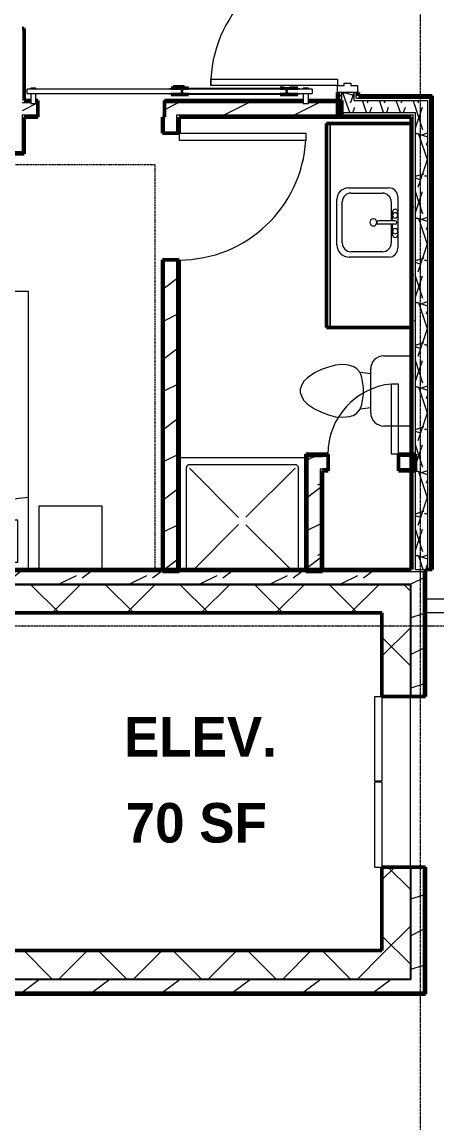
# Model space of a CAD drawing. Extents: x -4294 to -464, y 9706 to 12475.
# Drawn here: x -3594.6 to -3476.6, y 11394.2 to 11707 of the extents above; entities that cross this region are included whole.
import ezdxf

# ---------------------------------------------------------------- set-up
doc = ezdxf.new("R2010")
doc.units = 0
doc.linetypes.add('Dash', pattern=[0.25, 0.125, -0.125])
doc.linetypes.add('Grid Line 1_2_', pattern=[0.875, 0.5, -0.125, 0.125, -0.125])
for name, color, linetype, lineweight in [('0-1', 7, 'Continuous', 5), ('0-2', 50, 'Continuous', 13), ('A-AREA-IDEN', 2, 'Continuous', 9), ('A-DOOR', 31, 'Continuous', 13), ('A-DOOR-1', 7, 'Continuous', 9), ('A-DOOR-2', 90, 'Continuous', 20), ('A-DOOR-3', 50, 'Continuous', 13), ('A-DOOR-4', 250, 'Continuous', 50), ('A-DOOR-5', 31, 'Continuous', 20), ('A-DOOR-6', 31, 'Continuous', 9), ('A-DOOR-FRAM', 31, 'Continuous', 20), ('A-FLOR-2', 50, 'Continuous', 13), ('A-WALL', 113, 'Continuous', 13), ('A-WALL-2', 250, 'Continuous', 50), ('A-WALL-3', 50, 'Continuous', 13), ('A-WALL-4', 113, 'Continuous', 50), ('A-WALL-PATT-1', 7, 'Continuous', 9), ('A-WALL-PATT-2', 8, 'Continuous', 9), ('A-WALL-PATT-5', 111, 'Continuous', 9), ('I-FURN-1', 7, 'Continuous', 9), ('I-FURN-HDLN-1', 7, 'Dash', 9), ('I-WALL-1', 2, 'Continuous', 50), ('P-SANR-FIXT-1', 7, 'Continuous', 9), ('Q-CASE-1', 250, 'Continuous', 50), ('Q-CASE-2', 7, 'Continuous', 9), ('Q-SPCQ', 91, 'Continuous', 9), ('S-GRID-1', 1, 'Grid Line 1_2_', 9)]:
    doc.layers.add(name, color=color, linetype=linetype, lineweight=lineweight)
doc.styles.add('Century Gothic_B', font='Gothicb.ttf', dxfattribs={"height": 11.25})
doc.dimstyles.new('OD__1__Tol__', dxfattribs={"dimscale": 12, "dimtxt": 11.746893, "dimasz": 1.25, "dimexe": 0.9375, "dimexo": 0.625, "dimgap": 0.15625, "dimtad": 1, "dimdec": 0, "dimzin": 3, "dimdsep": 46, "dimlunit": 4, "dimtxsty": 'Century Gothic_B', "dimblk1": 'OBLIQUE', "dimblk2": 'OBLIQUE', "dimsah": 1, "dimcen": 0.09, "dimdle": 0.9375, "dimazin": 0, "dimtfac": 1, "dimtdec": 4, "dimtix": 1, "dimtmove": 0, "dimatfit": 3, "dimfxl": 1, "dimtvp": 1, "dimtfill": 1, "dimfrac": 2, "dimtolj": 1, "dimtzin": 0, "dimarcsym": 2})
pattern_1 = [(0, (0, 0), (38.4, 9.6), [1.584, -27.216, 1.584, -27.216, -153.6]), (0, (0, 0), (38.4, 9.6), [-57.6, 1.584, -56.016, 1.584, -27.216, -67.2]), (0, (0, 0), (38.4, 9.6), [-144, 1.584, -17.616, 1.584, -46.416]), (120, (14.4, 4.8), (-27.513844, 28.4553755), [1.584, -27.216, 1.584, -27.216, -153.6]), (120, (14.4, 4.8), (-27.513844, 28.4553755), [-57.6, 1.584, -56.016, 1.584, -27.216, -67.2]), (120, (14.4, 4.8), (-27.513844, 28.4553755), [-144, 1.584, -17.616, 1.584, -46.416]), (240, (19.2, 24), (-10.886156, -38.0553755), [1.584, -27.216, 1.584, -27.216, -153.6]), (240, (19.2, 24), (-10.886156, -38.0553755), [-57.6, 1.584, -56.016, 1.584, -27.216, -67.2]), (240, (19.2, 24), (-10.886156, -38.0553755), [-144, 1.584, -17.616, 1.584, -46.416])]
pattern_2 = [(216.87, (7.997, 19.992), (59.9755286, 39.9843071), [9.996, -89.964]), (206.565, (19.992, 13.994), (-19.991807, -19.992219), [22.352, -22.352]), (198.435, (19.992, 3.998), (-39.983821, -19.991955), [12.644, -50.576])]
pattern_3 = [(161.57, (0.6, 0.6), (-4.80033747, -0.00041462), [0, -34.152, 3.792, 0]), (18.43, (-0.6, 0.6), (-4.80033747, 0.00041462), [0, -34.152, 3.792, 0]), (108.43, (0.6, 0.6), (2.39913218, -12.00105099), [11.382, -26.562]), (71.57, (-0.6, 0.6), (2.39913218, 12.00105099), [11.382, -26.562])]
pattern_4 = [(45, (0, 0), (-10.606602, 10.606602), []), (135, (0, 0), (-10.606602, -10.606602), [])]

# ---------------------------------------------------------------- blocks, each defined once
blk = doc.blocks.new('M_Sink Vanity-Square - 500 x 440mm-1372835-FLOOR PLAN - 2ND FLOOR')
at = {"layer": 'P-SANR-FIXT-1'}
for p, q in [((-5.72, 10.23), (7.14, 10.23)), ((-5.72, 10.23), (7.14, 10.23)), ((-9.22, -4.59), (-9.22, 6.73)), ((-9.22, -4.59), (-9.22, 6.73)), ((-5.22, 8.73), (6.46, 8.73)), ((10.46, 6.91), (10.46, -4.59)), ((10.46, 6.91), (10.46, -4.59)), ((-7.72, -2.72), (-7.72, 6.23)), ((8.96, 6.23), (8.96, -2.72)), ((0.12, -6.33), (0.12, -1.59)), ((1.12, -6.33), (1.12, -1.59)), ((0.12, -5.22), (-5.22, -5.22)), ((-2.88, -5.59), (0.12, -5.59)), ((6.46, -5.22), (1.12, -5.22)), ((1.12, -5.59), (3.62, -5.59)), ((7.96, -7.09), (-6.72, -7.09)), ((7.96, -7.09), (-6.72, -7.09)), ((3.62, -7.09), (-2.88, -7.09))]:
    blk.add_line(p, q, dxfattribs=at)
for centre, radius, start, end in [((-5.72, 6.73), 3.5, 90, 180), ((-5.72, 6.73), 3.5, 90, 180), ((7.14, 6.91), 3.32, 0, 90), ((7.14, 6.91), 3.32, 360, 90), ((-5.22, 6.23), 2.5, 90, 180), ((6.46, 6.23), 2.5, 360, 90), ((0.62, -0.13), 1, 360, 180), ((-5.22, -2.72), 2.5, 180, 270), ((0.62, -0.13), 1, 180, 0), ((0.62, -1.59), 0.5, 360, 180), ((6.46, -2.72), 2.5, 270, 360), ((-6.72, -4.59), 2.5, 180, 270), ((-6.72, -4.59), 2.5, 180, 270), ((-2.88, -6.34), 0.75, 90, 270), ((-1.88, -6.34), 0.75, 360, 180), ((2.62, -6.34), 0.75, 0, 180), ((3.62, -6.34), 0.75, 270, 90), ((7.96, -4.59), 2.5, 270, 0), ((7.96, -4.59), 2.5, 270, 0), ((-1.88, -6.34), 0.75, 180, 0), ((0.62, -6.33), 0.5, 180, 0), ((2.62, -6.34), 0.75, 180, 0)]:
    blk.add_arc(centre, radius, start, end, dxfattribs=at)
blk = doc.blocks.new('Toilet-Domestic-3D - Toilet-Domestic-3D-1352612-FLOOR PLAN - 2ND FLOOR')
at = {"layer": 'P-SANR-FIXT-1'}
for p, q in [((-9.98, 11.75), (-9.98, 19.48)), ((9.98, 19.48), (9.98, 11.75)), ((6.25, 8.02), (-6.25, 8.02)), ((-4.86, 8.02), (-5.21, 5)), ((4.86, 8.02), (5.21, 5)), ((-6.4, 4), (-6.97, 3)), ((-5.21, 5), (-6.4, 4)), ((-3.84, 5.5), (-5.21, 5)), ((-1, 6), (-3.84, 5.5)), ((1, 6), (-1, 6)), ((3.84, 5.5), (1, 6)), ((5.21, 5), (3.84, 5.5)), ((6.4, 4), (5.21, 5)), ((6.97, 3), (6.4, 4)), ((-7.41, 1), (-7.5, 0)), ((-7.24, 2), (-7.41, 1)), ((-6.97, 3), (-7.24, 2)), ((7.24, 2), (6.97, 3)), ((7.41, 1), (7.24, 2)), ((7.5, 0), (7.41, 1)), ((-7.5, 0), (-7.33, -1.99)), ((-7.33, -1.99), (-6.79, -4)), ((6.79, -4), (7.33, -1.99)), ((7.33, -1.99), (7.5, 0)), ((-6.79, -4), (-6.06, -6)), ((-6.06, -6), (-5.13, -8)), ((5.13, -8), (6.06, -6)), ((6.06, -6), (6.79, -4)), ((-5.13, -8), (-3.74, -10)), ((3.74, -10), (5.13, -8)), ((-3.74, -10), (-2.74, -11)), ((-2.74, -11), (-1.87, -11.5)), ((-1.87, -11.5), (-0.5, -12)), ((-0.5, -12), (0.5, -12)), ((0.5, -12), (1.87, -11.5)), ((1.87, -11.5), (2.74, -11)), ((2.74, -11), (3.74, -10))]:
    blk.add_line(p, q, dxfattribs=at)
for centre, start, end in [((-6.25, 11.75), 180, 270), ((6.25, 11.75), 270, 360)]:
    blk.add_arc(centre, 3.73, start, end, dxfattribs=at)
blk = doc.blocks.new('OD_CW_Base Cabinet - OD_CW_Base Cabinet-1870209-FLOOR PLAN - 2ND FLOOR')
at = {"layer": 'Q-CASE-1'}
for p, q in [((0.74, 24), (0.74, 0)), ((58.74, 0), (58.74, 24)), ((0.74, 0), (58.74, 0))]:
    blk.add_line(p, q, dxfattribs=at)
at = {"layer": 'Q-CASE-2'}
for p, q in [((0.74, 1), (0.74, 24)), ((58.74, 24), (58.74, 1)), ((0.74, 0), (0.74, 1)), ((0.74, 1), (58.74, 1)), ((58.74, 1), (0.74, 1)), ((58.74, 0), (0.74, 0)), ((58.74, 1), (58.74, 0))]:
    blk.add_line(p, q, dxfattribs=at)
blk = doc.blocks.new('Shower Base-3D - 36_ x 36_-V16-FLOOR PLAN - 2ND FLOOR')
at = {"layer": 'P-SANR-FIXT-1'}
for p, q in [((-18, 18), (18, 18)), ((15, 16), (-15, 16)), ((-16, 15), (-16, -13.78)), ((-1.13, 0.98), (-15, 15)), ((1.01, 1.11), (15, 15)), ((16, -13.78), (16, 15)), ((-1.12, -1), (-13.78, -13.78)), ((0.97, -1.14), (13.76, -13.78))]:
    blk.add_line(p, q, dxfattribs=at)
for centre, start, end in [((-15, 15), 90, 180), ((15, 15), 360, 90)]:
    blk.add_arc(centre, 1, start, end, dxfattribs=at)
blk = doc.blocks.new('Single-Flush - CLOSET-1720159-FLOOR PLAN - 2ND FLOOR')
at = {"layer": 'A-DOOR-1'}
blk.add_arc((10, 2.37), 20.07, 95.7201, 180, dxfattribs=at)
at = {"layer": 'A-DOOR-2'}
for p, q in [((8, 2.37), (8, 22.34)), ((10, 22.34), (8, 22.34)), ((10, 2.37), (10, 22.34)), ((10, 2.37), (8, 2.37))]:
    blk.add_line(p, q, dxfattribs=at)
blk = doc.blocks.new('Single-Flush - 36_ x 84_-1372824-FLOOR PLAN - 2ND FLOOR')
at = {"layer": 'A-DOOR-1'}
blk.add_arc((18, -2.38), 36.07, 180, 266.8211, dxfattribs=at)
at = {"layer": 'A-DOOR-2'}
for p, q in [((16, -2.38), (16, -38.39)), ((18, -2.38), (16, -2.38)), ((18, -2.38), (18, -38.39)), ((18, -38.39), (16, -38.39))]:
    blk.add_line(p, q, dxfattribs=at)
blk = doc.blocks.new('Interior_barn_door_18732 - Interior_barn_door_18732-1655839-FLOOR PLAN - 2ND FLOOR')
at = {"layer": 'A-DOOR-1'}
for p, q in [((-23.69, -6), (-23.69, -6.07)), ((-23.44, -6.07), (-23.69, -6.07)), ((-23.69, -6.07), (-23.62, -6.07)), ((-22.69, -6.07), (-23.44, -6.07)), ((-23.32, -6.07), (-23.32, -6.32)), ((-23.32, -6.07), (-23.32, -6.32)), ((-22.82, -6.32), (-22.82, -6.07)), ((-22.82, -6.32), (-22.82, -6.07)), ((-22.44, -6.07), (-22.69, -6.07)), ((-22.51, -6.07), (-22.44, -6.07)), ((-22.44, -6.07), (-22.44, -6)), ((-23.63, -6.32), (-23.63, -6.57)), ((-23.59, -6.32), (-23.59, -6.57)), ((-23.56, -6.32), (-22.49, -6.32)), ((-22.49, -6.57), (-23.56, -6.57)), ((-22.49, -6.32), (-22.49, -6.57)), ((-20.62, -6.57), (-20.62, -6.32))]:
    blk.add_line(p, q, dxfattribs=at)
for points in [[(-23.63, -6.32), (-23.62, -6.32), (-23.6, -6.32), (-23.58, -6.32)], [(-23.58, -6.57), (-23.6, -6.57), (-23.62, -6.57), (-23.63, -6.57)]]:
    blk.add_open_spline(points, degree=3, dxfattribs=at)
for points, knots in [([(-22.49, -6.32), (-22.05, -6.32), (-21.63, -6.32), (-21.29, -6.32), (-20.97, -6.32), (-20.65, -6.32), (-20.61, -6.32), (-20.63, -6.32), (-20.63, -6.32)], [-0.722227, -0.722227, -0.722227, -0.722227, -0.6854273, -0.6485379, -0.6054888, -0.5563887, -0.4969616, -0.4885654, -0.4885654, -0.4885654, -0.4885654]), ([(-20.63, -6.57), (-20.63, -6.57), (-20.61, -6.57), (-20.65, -6.57), (-20.97, -6.57), (-21.29, -6.57), (-21.63, -6.57), (-22.05, -6.57), (-22.49, -6.57)], [0.4885654, 0.4885654, 0.4885654, 0.4885654, 0.4969616, 0.5563887, 0.6054888, 0.6485379, 0.6854273, 0.722227, 0.722227, 0.722227, 0.722227])]:
    blk.add_open_spline(points, degree=3, knots=knots, dxfattribs=at)
at = {"layer": 'A-DOOR-3'}
for p, q in [((-57.5, -1.47), (-59, -1.47)), ((-59, -1.47), (-59, -4.32)), ((-57.5, -4.32), (-57.5, -1.47)), ((20, -1.47), (18.5, -1.47)), ((18.5, -1.47), (18.5, -4.32)), ((20, -4.32), (20, -1.47)), ((-53.24, -4.32), (-60, -4.32)), ((-60, -4.95), (-60, -4.32)), ((-60, -5.57), (-60, -4.95)), ((-60, -5.57), (-53.23, -5.57)), ((-59, -5.57), (-59, -5.85)), ((-59, -5.85), (-57.5, -5.85)), ((-57.5, -5.85), (-57.5, -5.57)), ((-53.56, -5.67), (-53.56, -6)), ((-52.06, -5.67), (-53.56, -5.67)), ((-52.06, -6), (-53.56, -6)), ((-53.29, -4.23), (-52.82, -4.98)), ((-53.29, -4.23), (-52.79, -4.23)), ((-52.82, -4.92), (-53.29, -5.67)), ((-52.79, -4.23), (-52.29, -4.23)), ((-52.76, -4.98), (-52.29, -4.23)), ((-52.29, -5.67), (-52.76, -4.92)), ((-23.44, -4.32), (-52.35, -4.32)), ((-52.35, -5.57), (-23.44, -5.57)), ((-52.06, -6), (-52.06, -5.67)), ((-50.9, -4.07), (-24.9, -4.07)), ((-24.9, -5.82), (-50.9, -5.82)), ((-23.73, -6), (-23.73, -5.67)), ((-22.23, -5.67), (-23.73, -5.67)), ((-22.23, -6), (-23.73, -6)), ((-23.5, -4.23), (-23.03, -4.98)), ((-23.5, -4.23), (-23, -4.23)), ((-23.03, -4.92), (-23.5, -5.67)), ((-23, -4.23), (-22.5, -4.23)), ((-22.97, -4.98), (-22.5, -4.23)), ((-22.5, -5.67), (-22.97, -4.92)), ((21, -4.32), (-22.56, -4.32)), ((-22.56, -5.57), (21, -5.57)), ((-22.23, -5.67), (-22.23, -6)), ((18.5, -5.57), (18.5, -5.85)), ((18.5, -5.85), (20, -5.85)), ((20, -5.85), (20, -5.57)), ((21, -4.32), (21, -4.95)), ((21, -4.95), (21, -5.57))]:
    blk.add_line(p, q, dxfattribs=at)
at = {"layer": 'A-DOOR-4'}
for p, q in [((-50.9, -4.07), (-55.9, -4.07)), ((-55.9, -4.07), (-55.9, -4.32)), ((-55.9, -5.57), (-55.9, -5.82)), ((-55.9, -5.82), (-53.56, -5.82)), ((-52.06, -5.82), (-50.9, -5.82)), ((-50.9, -4.33), (-50.9, -4.07)), ((-50.9, -5.82), (-50.9, -5.57)), ((-19.9, -4.07), (-24.9, -4.07)), ((-24.9, -4.07), (-24.9, -4.33)), ((-24.9, -5.57), (-24.9, -5.82)), ((-24.9, -5.82), (-23.73, -5.82)), ((-22.23, -5.82), (-19.9, -5.82)), ((-19.9, -4.34), (-19.9, -4.07)), ((-19.9, -5.82), (-19.9, -5.55))]:
    blk.add_line(p, q, dxfattribs=at)
blk = doc.blocks.new('Bed-Standard - Queen 60_ x 79_-1242961-FLOOR PLAN - 2ND FLOOR')
at = {"layer": 'I-FURN-1'}
for p, q in [((-19.31, 37.7), (-19.31, -41.3)), ((40.69, -41.3), (40.69, 37.7)), ((-16.31, 35.7), (-16.31, 23.7)), ((-16.31, 35.7), (37.69, 35.7)), ((37.69, 35.7), (37.69, 23.7)), ((40.69, 23.7), (-19.31, 17.13)), ((-16.31, 23.7), (37.69, 23.7)), ((-19.31, -41.3), (40.69, -41.3))]:
    blk.add_line(p, q, dxfattribs=at)
at = {"layer": 'I-FURN-HDLN-1'}
for p, q in [((-55.31, 37.7), (-55.31, -77.3)), ((-55.31, -77.3), (64.69, -77.3))]:
    blk.add_line(p, q, dxfattribs=at)
blk = doc.blocks.new('Table-Night Stand - 18_ x 18_ x 24_-V24-FLOOR PLAN - 2ND FLOOR')
at = {"layer": 'I-FURN-1'}
for p, q in [((0.15, 18), (0.15, 0)), ((18.15, 0), (18.15, 18)), ((0.15, 0), (18.15, 0))]:
    blk.add_line(p, q, dxfattribs=at)
blk = doc.blocks.new('CTR - 1st Phase - Unit Layouts_rvt-1-FLOOR PLAN - 2ND FLOOR')
at = {"layer": 'A-WALL-PATT-1'}
h = blk.add_hatch(dxfattribs=at)
h.set_pattern_fill('FP_1', color=256, style=0, pattern_type=2)
h.set_pattern_definition(pattern_1)
h.paths.add_polyline_path([(-3590.1, 11679.99), (-3590.1, 11680.61), (-3593.94, 11680.61), (-3593.94, 11679.99)], flags=0)
h.paths.add_polyline_path([(-3503.67, 11679.99), (-3503.67, 11680.61), (-3550.55, 11680.61), (-3550.55, 11679.99), (-3504.9, 11679.99)], flags=0)
h = blk.add_hatch(dxfattribs=at)
h.set_pattern_fill('FP_1', color=256, style=0, pattern_type=2)
h.set_pattern_definition(pattern_1)
h.paths.add_polyline_path([(-3554.67, 11551.36), (-3554.05, 11551.36), (-3554.05, 11639.41), (-3554.67, 11639.41), (-3554.67, 11551.36)], flags=0)
h.paths.add_polyline_path([(-3554.67, 11675.41), (-3554.05, 11675.41), (-3554.1, 11679.99), (-3554.67, 11679.99), (-3554.67, 11678.32)], flags=0)
h = blk.add_hatch(dxfattribs=at)
h.set_pattern_fill('FP_1', color=256, style=0, pattern_type=2)
h.set_pattern_definition(pattern_1)
h.paths.add_polyline_path([(-3550.55, 11551.36), (-3549.92, 11551.36), (-3549.92, 11639.41), (-3550.55, 11639.41), (-3550.55, 11574.52)], flags=0)
h.paths.add_polyline_path([(-3549.92, 11675.41), (-3549.92, 11679.99), (-3550.55, 11679.99), (-3550.55, 11675.41)], flags=0)
h = blk.add_hatch(dxfattribs=at)
h.set_pattern_fill('FP_1', color=256, style=0, pattern_type=2)
h.set_pattern_definition(pattern_1)
h.paths.add_polyline_path([(-3513.92, 11551.36), (-3513.3, 11551.36), (-3513.3, 11584.12), (-3513.92, 11584.12), (-3513.92, 11574.52)], flags=0)
at = {"layer": 'A-WALL-PATT-2'}
h = blk.add_hatch(dxfattribs=at)
h.set_pattern_fill('FP_2', color=256, style=0, pattern_type=2)
h.set_pattern_definition(pattern_2)
h.paths.add_polyline_path([(-3592.1, 11680.61), (-3590.1, 11680.61), (-3590.1, 11684.11), (-3590.6, 11684.11), (-3590.6, 11683.84), (-3592.1, 11683.84), (-3592.1, 11684.11), (-3594.57, 11684.11), (-3594.57, 11680.61), (-3593.94, 11680.61)], flags=0)
h.paths.add_polyline_path([(-3503.67, 11680.61), (-3503.67, 11684.11), (-3513.1, 11684.11), (-3513.1, 11683.84), (-3514.6, 11683.84), (-3514.6, 11684.11), (-3554.1, 11684.11), (-3554.05, 11680.61), (-3504.9, 11680.61)], flags=0)
h = blk.add_hatch(dxfattribs=at)
h.set_pattern_fill('FP_2', color=256, style=0, pattern_type=2)
h.set_pattern_definition(pattern_2)
h.paths.add_polyline_path([(-3550.55, 11550.74), (-3550.55, 11639.41), (-3554.05, 11639.41), (-3554.05, 11550.74)], flags=0)
h.paths.add_polyline_path([(-3554.05, 11675.41), (-3550.55, 11675.41), (-3550.55, 11680.61), (-3554.1, 11680.61), (-3554.05, 11678.32)], flags=0)
h = blk.add_hatch(dxfattribs=at)
h.set_pattern_fill('FP_2', color=256, style=0, pattern_type=2)
h.set_pattern_definition(pattern_2)
h.paths.add_polyline_path([(-3509.8, 11550.74), (-3509.8, 11583.49), (-3513.3, 11583.49), (-3513.3, 11550.74)], flags=0)
at = {"layer": 'A-WALL-2'}
for p, q in [((-3593.94, 11705.19), (-3594.57, 11705.19)), ((-3593.94, 11684.74), (-3593.94, 11705.19)), ((-3592.1, 11684.74), (-3593.94, 11684.74)), ((-3590.1, 11684.74), (-3590.6, 11684.74)), ((-3590.1, 11679.99), (-3590.1, 11684.74)), ((-3514.6, 11684.74), (-3554.1, 11684.74)), ((-3554.1, 11684.74), (-3554.1, 11679.99)), ((-3503.67, 11684.74), (-3513.1, 11684.74)), ((-3503.67, 11679.99), (-3503.67, 11684.74)), ((-3593.94, 11679.99), (-3590.1, 11679.99)), ((-3593.94, 11674.31), (-3593.94, 11679.99)), ((-3554.67, 11679.99), (-3554.67, 11675.41)), ((-3554.1, 11679.99), (-3554.67, 11679.99)), ((-3549.92, 11679.99), (-3503.67, 11679.99)), ((-3549.92, 11675.41), (-3549.92, 11679.99)), ((-3593.94, 11670.19), (-3593.94, 11674.31)), ((-3554.67, 11675.41), (-3549.92, 11675.41)), ((-3593.94, 11669.56), (-3593.94, 11670.19)), ((-3599.24, 11669.56), (-3593.94, 11669.56)), ((-3554.67, 11639.41), (-3554.67, 11550.74)), ((-3549.92, 11639.41), (-3554.67, 11639.41)), ((-3549.92, 11550.74), (-3549.92, 11639.41)), ((-3513.3, 11584.12), (-3513.92, 11584.12)), ((-3513.92, 11584.12), (-3513.92, 11550.74)), ((-3509.17, 11584.12), (-3513.3, 11584.12)), ((-3507.55, 11584.12), (-3509.17, 11584.12)), ((-3507.55, 11579.37), (-3507.55, 11584.12)), ((-3482.72, 11584.12), (-3487.55, 11584.12)), ((-3487.55, 11584.12), (-3487.55, 11579.37)), ((-3482.72, 11579.37), (-3482.72, 11584.12)), ((-3509.17, 11550.74), (-3509.17, 11579.37)), ((-3509.17, 11579.37), (-3507.55, 11579.37)), ((-3487.55, 11579.37), (-3482.72, 11579.37)), ((-3554.67, 11550.74), (-3549.92, 11550.74)), ((-3513.92, 11550.74), (-3509.17, 11550.74))]:
    blk.add_line(p, q, dxfattribs=at)
at = {"layer": 'A-WALL-3'}
for p, q in [((-3594.57, 11684.11), (-3593.94, 11684.11)), ((-3593.94, 11684.11), (-3592.1, 11684.11)), ((-3590.6, 11684.11), (-3590.1, 11684.11)), ((-3554.1, 11684.11), (-3514.6, 11684.11)), ((-3513.1, 11684.11), (-3503.67, 11684.11)), ((-3594.57, 11680.61), (-3593.94, 11680.61)), ((-3594.57, 11680.61), (-3594.57, 11674.31)), ((-3593.94, 11680.61), (-3590.1, 11680.61)), ((-3554.05, 11679.99), (-3554.1, 11679.99)), ((-3554.05, 11675.41), (-3554.05, 11679.99)), ((-3550.55, 11680.61), (-3503.67, 11680.61)), ((-3550.55, 11679.99), (-3550.55, 11680.61)), ((-3550.55, 11675.41), (-3550.55, 11679.99)), ((-3594.57, 11674.31), (-3594.57, 11673.69)), ((-3594.57, 11673.69), (-3594.57, 11670.19)), ((-3600.99, 11670.19), (-3594.57, 11670.19)), ((-3554.05, 11550.74), (-3554.05, 11639.41)), ((-3550.55, 11550.74), (-3550.55, 11639.41)), ((-3513.3, 11583.49), (-3513.3, 11550.74)), ((-3513.3, 11583.49), (-3509.8, 11583.49)), ((-3509.8, 11583.49), (-3509.17, 11583.49)), ((-3507.55, 11583.49), (-3509.17, 11583.49)), ((-3482.72, 11583.49), (-3487.55, 11583.49)), ((-3509.8, 11579.99), (-3509.8, 11550.74)), ((-3509.8, 11579.99), (-3509.17, 11579.99)), ((-3507.55, 11579.99), (-3509.17, 11579.99)), ((-3482.72, 11579.99), (-3487.55, 11579.99))]:
    blk.add_line(p, q, dxfattribs=at)
at = {"layer": '0-2'}
for name, p, rotation in [('Interior_barn_door_18732 - Interior_barn_door_18732-1655839-FLOOR PLAN - 2ND FLOOR', (-3572.1, 11682.36), 180), ('OD_CW_Base Cabinet - OD_CW_Base Cabinet-1870209-FLOOR PLAN - 2ND FLOOR', (-3507.97, 11678.85), 270.0000000000086), ('Single-Flush - 36_ x 84_-1372824-FLOOR PLAN - 2ND FLOOR', (-3552.3, 11657.41), 90.0000000000096), ('Bed-Standard - Queen 60_ x 79_-1242961-FLOOR PLAN - 2ND FLOOR', (-3612.05, 11589.07), 180), ('M_Sink Vanity-Square - 500 x 440mm-1372835-FLOOR PLAN - 2ND FLOOR', (-3494.82, 11649.4), 89.99999999999713), ('Toilet-Domestic-3D - Toilet-Domestic-3D-1352612-FLOOR PLAN - 2ND FLOOR', (-3503.45, 11602.12), 269.9999999999968), ('Table-Night Stand - 18_ x 18_ x 24_-V24-FLOOR PLAN - 2ND FLOOR', (-3571.66, 11569.36), 180)]:
    blk.add_blockref(name, p, dxfattribs=dict(at, rotation=rotation))
for name, p in [('Single-Flush - CLOSET-1720159-FLOOR PLAN - 2ND FLOOR', (-3497.55, 11581.74)), ('Shower Base-3D - 36_ x 36_-V16-FLOOR PLAN - 2ND FLOOR', (-3531.92, 11565.14))]:
    blk.add_blockref(name, p, dxfattribs=at)
blk = doc.blocks.new('CTR - 1st Phase - Shell_rvt-1-FLOOR PLAN - 2ND FLOOR')
at = {"layer": 'A-FLOR-2'}
for p, q in [((-3479.87, 11542.99), (-3408.92, 11542.99)), ((-3408.92, 11538.99), (-3479.87, 11538.99)), ((-3484.25, 11515.24), (-3484.25, 11466.74))]:
    blk.add_line(p, q, dxfattribs=at)
at = {"layer": 'S-GRID-1'}
for p, q in [((-3481.32, 9836.18), (-3481.32, 12413.74)), ((-464.45, 11535.19), (-4232.19, 11535.19))]:
    blk.add_line(p, q, dxfattribs=at)
blk = doc.blocks.new('Elevator Door-Center - 48_ x 84_-1814188-FLOOR PLAN - 2ND FLOOR')
at = {"layer": 'Q-SPCQ'}
for p, q in [((-28.15, 8.19), (-4.03, 8.19)), ((-28.15, 8.19), (-28.15, 6.19)), ((-4.03, 6.19), (-4.03, 8.19)), ((-3.78, 8.19), (20.35, 8.19)), ((-3.78, 6.19), (-3.78, 8.19)), ((20.35, 8.19), (20.35, 6.19)), ((-4.03, 6.19), (-28.15, 6.19)), ((20.35, 6.19), (-3.78, 6.19))]:
    blk.add_line(p, q, dxfattribs=at)
blk = doc.blocks.new('HOLLOW METAL - UNIT DOOR-1960771-FLOOR PLAN - 2ND FLOOR')
at = {"layer": 'A-DOOR-5'}
for p, q in [((16.25, -3.25), (18, -3.25)), ((16.25, -39.25), (16.25, -3.25)), ((18, -3.25), (18, -39.25)), ((18, -39.25), (16.25, -39.25))]:
    blk.add_line(p, q, dxfattribs=at)
at = {"layer": 'A-DOOR-6'}
blk.add_arc((18, -3.25), 36, 180, 270, dxfattribs=at)
at = {"layer": 'A-DOOR-FRAM'}
for p, q in [((-20, 2.5), (-18, 2.5)), ((-20, -3.25), (-20, 2.5)), ((-18, 2.5), (-18, 0.5625)), ((-18, 0.5625), (-17.375, 0.5625)), ((-17.375, 0.5625), (-17.375, -1.3125)), ((17.375, 0.5625), (18, 0.5625)), ((17.375, -1.3125), (17.375, 0.5625)), ((18, 2.5), (20, 2.5)), ((18, 0.5625), (18, 2.5)), ((20, 2.5), (20, -3.25)), ((-18, -1.3125), (-18, -3.25)), ((-17.375, -1.3125), (-18, -1.3125)), ((18, -1.3125), (17.375, -1.3125)), ((18, -3.25), (18, -1.3125)), ((-18, -3.25), (-20, -3.25)), ((20, -3.25), (18, -3.25))]:
    blk.add_line(p, q, dxfattribs=at)
blk = doc.blocks.new('_Oblique')
at = {"color": 0, "linetype": 'ByBlock', "lineweight": -2}
blk.add_line((-0.5, -0.5), (0.5, 0.5), dxfattribs=at)
blk = doc.blocks.new('*D379')
at = {"color": 0, "lineweight": -2}
for p, q in [((-3453, 11705.39), (-3453, 12098.44)), ((-3426.02, 12087.19), (-3464.25, 12087.19)), ((-3426.02, 11716.64), (-3464.25, 11716.64))]:
    blk.add_line(p, q, dxfattribs=at)
at = {"layer": 'Defpoints', "color": 0}
for p in [(-3453, 12087.19), (-3418.52, 12087.19), (-3418.52, 11716.64)]:
    blk.add_point(p, dxfattribs=at)
at = {"color": 0, "lineweight": -2, "xscale": 15, "yscale": 15, "zscale": 15}
for p, rotation in [((-3453, 12087.19), 90), ((-3453, 11716.64), 270)]:
    blk.add_blockref('_Oblique', p, dxfattribs=dict(at, rotation=rotation))
at = {"color": 0, "insert": (-3463.45, 11901.91), "char_height": 11.25, "attachment_point": 5, "rotation": 90, "style": 'Century Gothic_B', "bg_fill": 3, "box_fill_scale": 1.25, "bg_fill_color": 257, "bg_fill_transparency": 0}
blk.add_mtext('\\A1;30\'-11" [9412]', dxfattribs=at)

msp = doc.modelspace()

# ---------------------------------------------------------------- hatches: boundary and pattern name
at = {"layer": 'A-WALL-PATT-5'}
h = msp.add_hatch(dxfattribs=at)
h.set_pattern_fill('FP_41', color=256, style=0, pattern_type=2)
h.set_pattern_definition(pattern_3)
h.paths.add_polyline_path([(-3503.6737, 11684.7394), (-3500.1737, 11684.7394), (-3500.1737, 11686.9894), (-3503.6737, 11686.9894), (-3503.6737, 11685.3644)], flags=0)
h.paths.add_polyline_path([(-3502.9862, 11726.9894), (-3500.1737, 11726.9894), (-3500.1737, 11748.4394), (-3503.6737, 11748.4394), (-3503.6737, 11726.9894)], flags=0)
h = msp.add_hatch(dxfattribs=at)
h.set_pattern_fill('FP_1', color=256, style=0, pattern_type=2)
h.set_pattern_definition(pattern_1)
h.paths.add_polyline_path([(-3504.2987, 11684.7394), (-3504.2987, 11686.9894), (-3504.9237, 11686.9865), (-3504.8992, 11684.7394), (-3504.7593, 11684.7394)], flags=0)
h.paths.add_polyline_path([(-3504.9237, 11726.9894), (-3504.2987, 11726.9894), (-3504.2987, 11747.1894), (-3504.9237, 11747.1894), (-3504.9237, 11740.5944)], flags=0)
h = msp.add_hatch(dxfattribs=at)
h.set_pattern_fill('FP_1', color=256, style=0, pattern_type=2)
h.set_pattern_definition(pattern_1)
h.paths.add_polyline_path([(-3504.2987, 11684.7394), (-3503.6737, 11684.7394), (-3503.6737, 11686.9894), (-3504.2987, 11686.9894), (-3504.2987, 11685.8108)], flags=0)
h.paths.add_polyline_path([(-3503.6737, 11726.9894), (-3503.6737, 11747.8144), (-3504.2987, 11747.8144), (-3504.2987, 11726.9894)], flags=0)
h = msp.add_hatch(dxfattribs=at)
h.set_pattern_fill('FP_1', color=256, style=0, pattern_type=2)
h.set_pattern_definition(pattern_1)
h.paths.add_polyline_path([(-3478.5987, 11551.3644), (-3478.5987, 11685.3644), (-3479.2237, 11685.3644), (-3479.2237, 11551.3644)], flags=0)
h = msp.add_hatch(dxfattribs=at)
h.set_pattern_fill('FP_1', color=256, style=0, pattern_type=2)
h.set_pattern_definition(pattern_1)
h.paths.add_polyline_path([(-3477.9737, 11551.3644), (-3477.9737, 11685.9894), (-3478.5987, 11685.9894), (-3478.5987, 11551.3644)], flags=0)
h = msp.add_hatch(dxfattribs=at)
h.set_pattern_fill('FP_41', color=256, style=0, pattern_type=2)
h.set_pattern_definition(pattern_3)
h.paths.add_polyline_path([(-3503.6737, 11681.2394), (-3482.7237, 11681.2394), (-3482.7237, 11684.7394), (-3503.6737, 11684.7394), (-3503.6737, 11684.1144)], flags=0)
h = msp.add_hatch(dxfattribs=at)
h.set_pattern_fill('FP_41', color=256, style=0, pattern_type=2)
h.set_pattern_definition(pattern_3)
h.paths.add_polyline_path([(-3479.8737, 11551.3644), (-3479.2237, 11551.3644), (-3479.2237, 11684.7394), (-3482.7237, 11684.7394), (-3482.7237, 11551.3644)], flags=0)
h = msp.add_hatch(dxfattribs=at)
h.set_pattern_fill('FP_1', color=256, style=0, pattern_type=2)
h.set_pattern_definition(pattern_1)
h.paths.add_polyline_path([(-3483.3487, 11551.3644), (-3483.3487, 11680.6144), (-3483.9737, 11680.6144), (-3483.9737, 11551.3644)], flags=0)
h = msp.add_hatch(dxfattribs=at)
h.set_pattern_fill('FP_1', color=256, style=0, pattern_type=2)
h.set_pattern_definition(pattern_1)
h.paths.add_polyline_path([(-3482.7237, 11551.3644), (-3482.7237, 11681.2394), (-3483.3487, 11681.2394), (-3483.3487, 11551.3644)], flags=0)
h = msp.add_hatch(dxfattribs=at)
h.set_pattern_fill('FP_1', color=256, style=0, pattern_type=2)
h.set_pattern_definition(pattern_1)
h.paths.add_polyline_path([(-3596.9987, 11550.7394), (-3554.0487, 11550.7394), (-3554.0487, 11551.3644), (-3596.9987, 11551.3644)], flags=0)
h.paths.add_polyline_path([(-3479.8737, 11550.7394), (-3479.8737, 11551.3644), (-3509.7987, 11551.3644), (-3509.7987, 11550.7394), (-3480.4987, 11550.7394)], flags=0)
h.paths.add_polyline_path([(-3550.5487, 11550.7394), (-3513.2987, 11550.7394), (-3513.2987, 11551.3644), (-3550.5487, 11551.3644), (-3550.5487, 11550.9963)], flags=0)
h = msp.add_hatch(dxfattribs=at)
h.set_pattern_fill('FP_2', color=256, style=0, pattern_type=2)
h.set_pattern_definition(pattern_2)
h.paths.add_polyline_path([(-3596.9987, 11547.2394), (-3480.4987, 11547.2394), (-3480.4987, 11550.7394), (-3596.9987, 11550.7394), (-3596.9987, 11548.0946)], flags=0)
h = msp.add_hatch(dxfattribs=at)
h.set_pattern_fill('FP_40', color=256, style=0, pattern_type=2)
h.set_pattern_definition(pattern_4)
h.paths.add_polyline_path([(-3596.9987, 11538.9894), (-3484.2487, 11538.9894), (-3484.2487, 11546.9894), (-3596.9987, 11546.9894), (-3596.9987, 11542.9894)], flags=0)
h = msp.add_hatch(dxfattribs=at)
h.set_pattern_fill('FP_2', color=256, style=0, pattern_type=2)
h.set_pattern_definition(pattern_2)
h.paths.add_polyline_path([(-3480.4987, 11431.2394), (-3480.4987, 11466.7394), (-3483.9987, 11466.7394), (-3483.9987, 11431.2394), (-3482.5406, 11431.2394)], flags=0)
h.paths.add_polyline_path([(-3480.4987, 11515.2394), (-3480.4987, 11547.2394), (-3483.9987, 11547.2394), (-3483.9987, 11515.2394)], flags=0)
h = msp.add_hatch(dxfattribs=at)
h.set_pattern_fill('FP_40', color=256, style=0, pattern_type=2)
h.set_pattern_definition(pattern_4)
h.paths.add_polyline_path([(-3484.2487, 11434.9894), (-3484.2487, 11466.7394), (-3492.2487, 11466.7394), (-3492.2487, 11434.9894)], flags=0)
h.paths.add_polyline_path([(-3484.2487, 11515.2394), (-3484.2487, 11538.9894), (-3492.2487, 11538.9894), (-3492.2487, 11515.2394)], flags=0)
h = msp.add_hatch(dxfattribs=at)
h.set_pattern_fill('FP_40', color=256, style=0, pattern_type=2)
h.set_pattern_definition(pattern_4)
h.paths.add_polyline_path([(-3596.9987, 11434.9894), (-3492.2487, 11434.9894), (-3492.2487, 11442.9894), (-3596.9987, 11442.9894)], flags=0)
h = msp.add_hatch(dxfattribs=at)
h.set_pattern_fill('FP_2', color=256, style=0, pattern_type=2)
h.set_pattern_definition(pattern_2)
h.paths.add_polyline_path([(-3493.2788, 11431.2394), (-3483.9987, 11431.2394), (-3483.9987, 11434.7394), (-3596.9987, 11434.7394), (-3596.9987, 11431.2394), (-3496.2092, 11431.2394)], flags=0)

# ---------------------------------------------------------------- linework, layer by layer
at = {"layer": 'A-WALL'}
for p, q in [((-3504.2987, 11680.6144), (-3504.2987, 11686.9894)), ((-3503.6737, 11681.2394), (-3503.6737, 11686.9894)), ((-3500.1737, 11684.7394), (-3500.1737, 11686.9894)), ((-3499.5487, 11685.3644), (-3499.5487, 11686.9894)), ((-3499.5487, 11685.3644), (-3478.5987, 11685.3644)), ((-3478.5987, 11551.3644), (-3478.5987, 11685.3644)), ((-3500.1737, 11684.7394), (-3479.2237, 11684.7394)), ((-3479.2237, 11551.3644), (-3479.2237, 11684.7394)), ((-3504.2987, 11680.6144), (-3483.3487, 11680.6144)), ((-3503.6737, 11681.2394), (-3482.7237, 11681.2394)), ((-3483.3487, 11551.3644), (-3483.3487, 11680.6144)), ((-3482.7237, 11551.3644), (-3482.7237, 11681.2394)), ((-3482.7237, 11551.3644), (-3479.8737, 11551.3644)), ((-3820.7237, 11550.7394), (-3480.4987, 11550.7394)), ((-3480.4987, 11550.7394), (-3480.4987, 11515.2394)), ((-3820.7237, 11547.2394), (-3483.9987, 11547.2394)), ((-3820.7237, 11546.9894), (-3484.2487, 11546.9894)), ((-3484.2487, 11546.9894), (-3484.2487, 11515.2394)), ((-3483.9987, 11547.2394), (-3483.9987, 11515.2394)), ((-3484.2487, 11466.7394), (-3484.2487, 11434.9894)), ((-3483.9987, 11466.7394), (-3483.9987, 11434.7394)), ((-3480.4987, 11466.7394), (-3480.4987, 11431.2394)), ((-3606.9987, 11434.9894), (-3484.2487, 11434.9894)), ((-3606.9987, 11434.7394), (-3483.9987, 11434.7394)), ((-3606.9987, 11431.2394), (-3480.4987, 11431.2394))]:
    msp.add_line(p, q, dxfattribs=at)
at = {"layer": 'A-WALL-4'}
for p, q in [((-3483.9737, 11551.3644), (-3820.7237, 11551.3644)), ((-3479.8737, 11515.2394), (-3479.8737, 11551.3644)), ((-3596.9987, 11538.9894), (-3492.2487, 11538.9894)), ((-3492.2487, 11538.9894), (-3492.2487, 11515.2394)), ((-3492.2487, 11515.2394), (-3479.8737, 11515.2394)), ((-3479.8737, 11466.7394), (-3492.2487, 11466.7394)), ((-3492.2487, 11466.7394), (-3492.2487, 11442.9894)), ((-3479.8737, 11430.6144), (-3479.8737, 11466.7394)), ((-3492.2487, 11442.9894), (-3596.9987, 11442.9894)), ((-3606.9987, 11430.6144), (-3479.8737, 11430.6144))]:
    msp.add_line(p, q, dxfattribs=at)
at = {"layer": 'I-WALL-1'}
for p, q in [((-3504.9237, 11686.9894), (-3504.9237, 11679.9894)), ((-3498.9237, 11686.9894), (-3499.1737, 11686.9894)), ((-3498.9237, 11685.9894), (-3498.9237, 11686.9894)), ((-3477.9737, 11685.9894), (-3498.9237, 11685.9894)), ((-3477.9737, 11551.3644), (-3477.9737, 11685.9894)), ((-3504.9237, 11679.9894), (-3483.9737, 11679.9894)), ((-3483.9737, 11679.9894), (-3483.9737, 11551.3644)), ((-3479.8737, 11551.3644), (-3477.9737, 11551.3644))]:
    msp.add_line(p, q, dxfattribs=at)

# ---------------------------------------------------------------- block references
at = {"layer": '0-1'}
for name in ['CTR - 1st Phase - Shell_rvt-1-FLOOR PLAN - 2ND FLOOR', 'CTR - 1st Phase - Unit Layouts_rvt-1-FLOOR PLAN - 2ND FLOOR']:
    msp.add_blockref(name, (0, 0), dxfattribs=at)
at = {"layer": 'A-DOOR', "rotation": 270.0000000000022}
msp.add_blockref('HOLLOW METAL - UNIT DOOR-1960771-FLOOR PLAN - 2ND FLOOR', (-3501.6737, 11706.9894), dxfattribs=at)
at = {"layer": 'Q-SPCQ', "rotation": 90.0000000000186}
msp.add_blockref('Elevator Door-Center - 48_ x 84_-1814188-FLOOR PLAN - 2ND FLOOR', (-3486.0612, 11494.8924), dxfattribs=at)

# ---------------------------------------------------------------- texts
at = {"layer": 'A-AREA-IDEN', "char_height": 11.25, "attachment_point": 1, "style": 'Century Gothic_B'}
for s, insert, width in [('ELEV.', (-3565.5735, 11509.3969), 47.7225), ('70 SF', (-3565.1011, 11484.9393), 46.58625)]:
    msp.add_mtext(s, dxfattribs=dict(at, insert=insert, width=width))

# ---------------------------------------------------------------- next in the draw order: dimensions: what is measured, and where the dimension line sits
dim = msp.add_linear_dim(base=(-3453, 12087.1894), p1=(-3418.5237, 11716.6394), p2=(-3418.5237, 12087.1894), angle=90, dimstyle='OD__1__Tol__', override={"dimpost": '<>'})
dim.commit()
dim.dimension.update_dxf_attribs({"geometry": '*D379', "text_midpoint": (-3463.4464, 11901.9144)})

doc.saveas('drawing.dxf')
